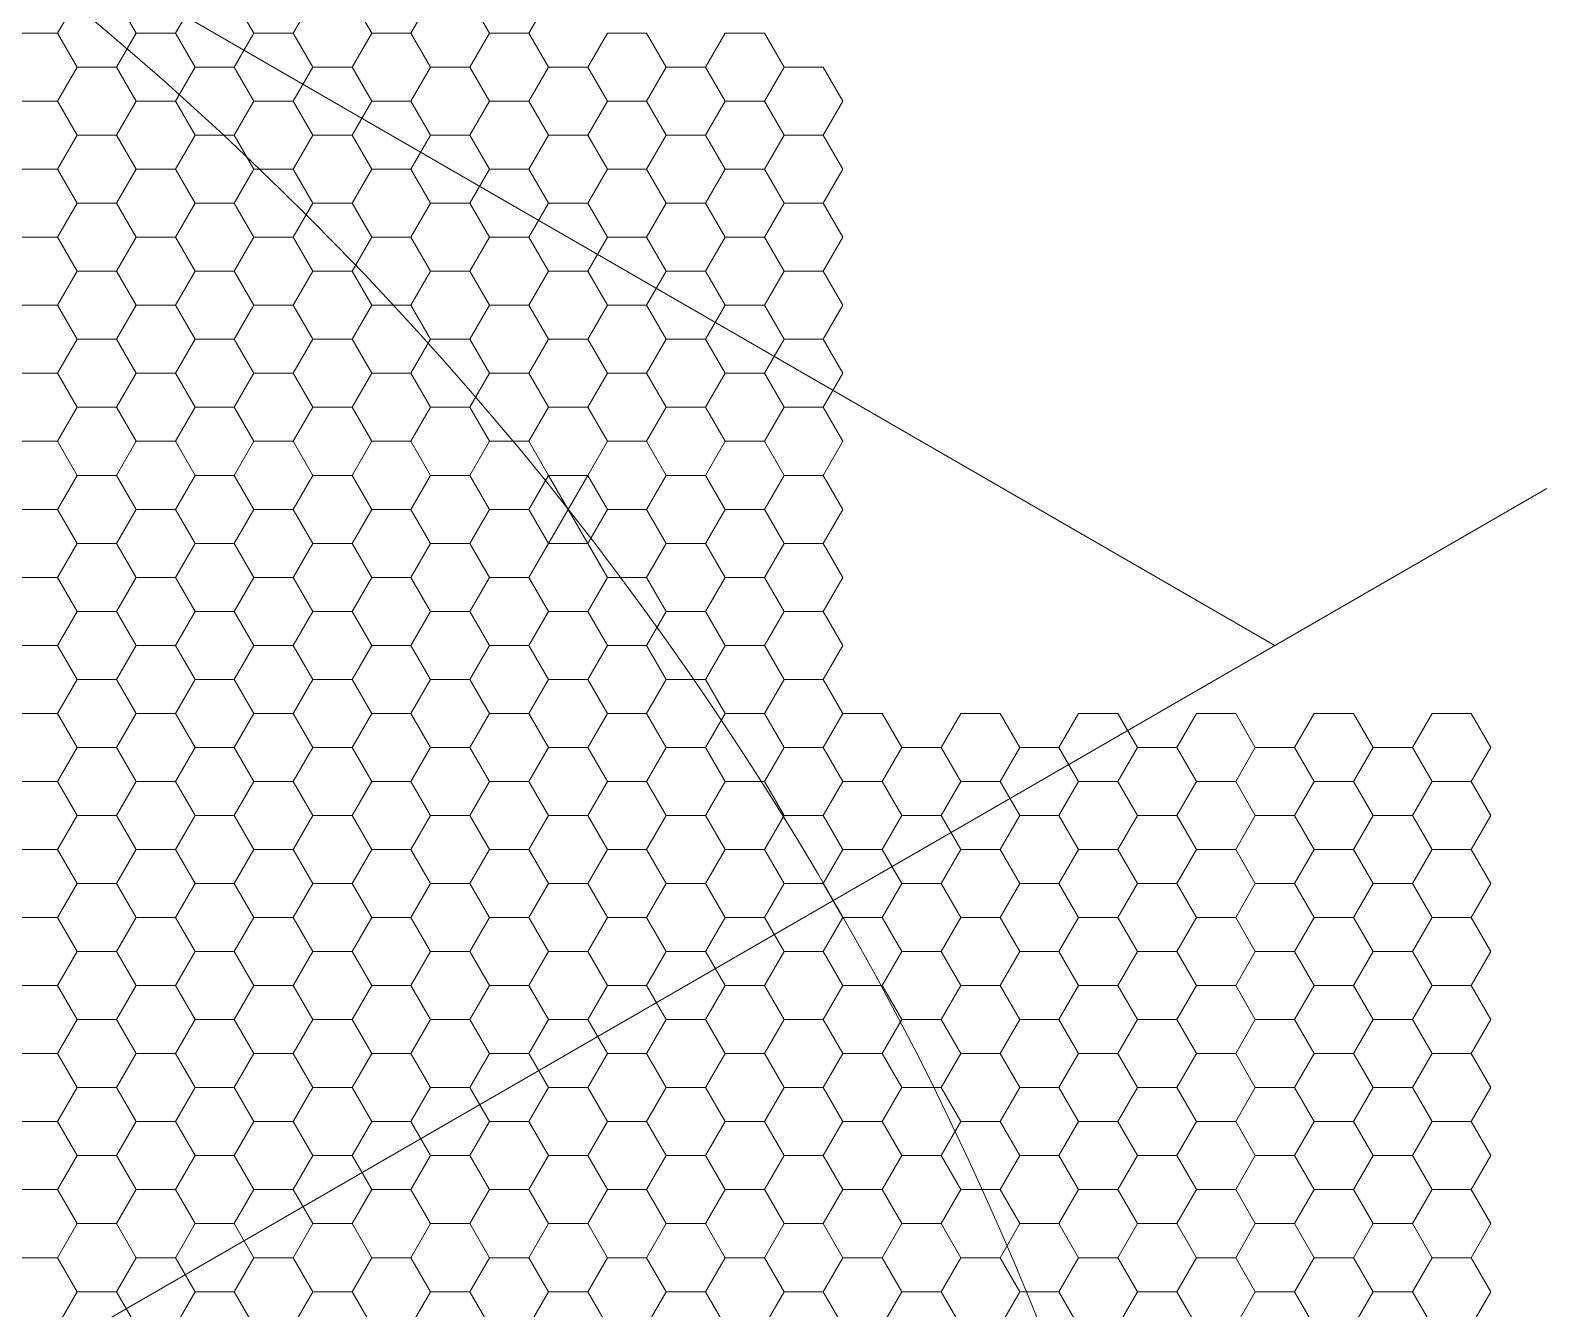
# Model space of a CAD drawing. Header units: inches. Extents: x 59 to 241, y -1 to 185.
# Drawn here: x 202.31 to 240.92, y 118.21 to 150.76 of the extents above; entities that cross this region are included whole.
import ezdxf

# ---------------------------------------------------------------- set-up
doc = ezdxf.new("R2010")
doc.units = ezdxf.units.IN
doc.header["$MEASUREMENT"] = 0
doc.layers.get('0').update_dxf_attribs({"lineweight": 0})

msp = doc.modelspace()

# ---------------------------------------------------------------- linework, layer by layer
at = {"color": 7, "linetype": 'Continuous', "lineweight": 0}
for p, q in [((234, 135.1), (150, 183.597)), ((215.5, 137.698), (216.5, 139.43)), ((215.5, 139.43), (216.5, 137.698)), ((150, 86.602), (240.92, 139.095))]:
    msp.add_line(p, q, dxfattribs=at)
at = {"color": 251, "linetype": 'Continuous', "lineweight": 0, "flags": 128}
for points in [[(203, 152.42), (202, 152.42), (201.5, 151.554), (202, 150.688), (203, 150.688), (203.5, 151.554)], [(206, 152.42), (205, 152.42), (204.5, 151.554), (205, 150.688), (206, 150.688), (206.5, 151.554)], [(209, 152.42), (208, 152.42), (207.5, 151.554), (208, 150.688), (209, 150.688), (209.5, 151.554)], [(212, 152.42), (211, 152.42), (210.5, 151.554), (211, 150.688), (212, 150.688), (212.5, 151.554)], [(215, 152.42), (214, 152.42), (213.5, 151.554), (214, 150.688), (215, 150.688), (215.5, 151.554)], [(204.5, 151.554), (203.5, 151.554), (203, 150.688), (203.5, 149.822), (204.5, 149.822), (205, 150.688)], [(207.5, 151.554), (206.5, 151.554), (206, 150.688), (206.5, 149.822), (207.5, 149.822), (208, 150.688)], [(210.5, 151.554), (209.5, 151.554), (209, 150.688), (209.5, 149.822), (210.5, 149.822), (211, 150.688)], [(213.5, 151.554), (212.5, 151.554), (212, 150.688), (212.5, 149.822), (213.5, 149.822), (214, 150.688)], [(203, 150.688), (202, 150.688), (201.5, 149.822), (202, 148.956), (203, 148.956), (203.5, 149.822)], [(206, 150.688), (205, 150.688), (204.5, 149.822), (205, 148.956), (206, 148.956), (206.5, 149.822)], [(209, 150.688), (208, 150.688), (207.5, 149.822), (208, 148.956), (209, 148.956), (209.5, 149.822)], [(212, 150.688), (211, 150.688), (210.5, 149.822), (211, 148.956), (212, 148.956), (212.5, 149.822)], [(215, 150.688), (214, 150.688), (213.5, 149.822), (214, 148.956), (215, 148.956), (215.5, 149.822)], [(218, 150.688), (217, 150.688), (216.5, 149.822), (217, 148.956), (218, 148.956), (218.5, 149.822)], [(221, 150.688), (220, 150.688), (219.5, 149.822), (220, 148.956), (221, 148.956), (221.5, 149.822)], [(204.5, 149.822), (203.5, 149.822), (203, 148.956), (203.5, 148.09), (204.5, 148.09), (205, 148.956)], [(207.5, 149.822), (206.5, 149.822), (206, 148.956), (206.5, 148.09), (207.5, 148.09), (208, 148.956)], [(210.5, 149.822), (209.5, 149.822), (209, 148.956), (209.5, 148.09), (210.5, 148.09), (211, 148.956)], [(213.5, 149.822), (212.5, 149.822), (212, 148.956), (212.5, 148.09), (213.5, 148.09), (214, 148.956)], [(216.5, 149.822), (215.5, 149.822), (215, 148.956), (215.5, 148.09), (216.5, 148.09), (217, 148.956)], [(219.5, 149.822), (218.5, 149.822), (218, 148.956), (218.5, 148.09), (219.5, 148.09), (220, 148.956)], [(222.5, 149.822), (221.5, 149.822), (221, 148.956), (221.5, 148.09), (222.5, 148.09), (223, 148.956)], [(203, 148.956), (202, 148.956), (201.5, 148.09), (202, 147.224), (203, 147.224), (203.5, 148.09)], [(206, 148.956), (205, 148.956), (204.5, 148.09), (205, 147.224), (206, 147.224), (206.5, 148.09)], [(209, 148.956), (208, 148.956), (207.5, 148.09), (208, 147.224), (209, 147.224), (209.5, 148.09)], [(212, 148.956), (211, 148.956), (210.5, 148.09), (211, 147.224), (212, 147.224), (212.5, 148.09)], [(215, 148.956), (214, 148.956), (213.5, 148.09), (214, 147.224), (215, 147.224), (215.5, 148.09)], [(218, 148.956), (217, 148.956), (216.5, 148.09), (217, 147.224), (218, 147.224), (218.5, 148.09)], [(221, 148.956), (220, 148.956), (219.5, 148.09), (220, 147.224), (221, 147.224), (221.5, 148.09)], [(204.5, 148.09), (203.5, 148.09), (203, 147.224), (203.5, 146.358), (204.5, 146.358), (205, 147.224)], [(207.5, 148.09), (206.5, 148.09), (206, 147.224), (206.5, 146.358), (207.5, 146.358), (208, 147.224)], [(210.5, 148.09), (209.5, 148.09), (209, 147.224), (209.5, 146.358), (210.5, 146.358), (211, 147.224)], [(213.5, 148.09), (212.5, 148.09), (212, 147.224), (212.5, 146.358), (213.5, 146.358), (214, 147.224)], [(216.5, 148.09), (215.5, 148.09), (215, 147.224), (215.5, 146.358), (216.5, 146.358), (217, 147.224)], [(219.5, 148.09), (218.5, 148.09), (218, 147.224), (218.5, 146.358), (219.5, 146.358), (220, 147.224)], [(222.5, 148.09), (221.5, 148.09), (221, 147.224), (221.5, 146.358), (222.5, 146.358), (223, 147.224)], [(203, 147.224), (202, 147.224), (201.5, 146.358), (202, 145.492), (203, 145.492), (203.5, 146.358)], [(206, 147.224), (205, 147.224), (204.5, 146.358), (205, 145.492), (206, 145.492), (206.5, 146.358)], [(209, 147.224), (208, 147.224), (207.5, 146.358), (208, 145.492), (209, 145.492), (209.5, 146.358)], [(212, 147.224), (211, 147.224), (210.5, 146.358), (211, 145.492), (212, 145.492), (212.5, 146.358)], [(215, 147.224), (214, 147.224), (213.5, 146.358), (214, 145.492), (215, 145.492), (215.5, 146.358)], [(218, 147.224), (217, 147.224), (216.5, 146.358), (217, 145.492), (218, 145.492), (218.5, 146.358)], [(221, 147.224), (220, 147.224), (219.5, 146.358), (220, 145.492), (221, 145.492), (221.5, 146.358)], [(204.5, 146.358), (203.5, 146.358), (203, 145.492), (203.5, 144.626), (204.5, 144.626), (205, 145.492)], [(207.5, 146.358), (206.5, 146.358), (206, 145.492), (206.5, 144.626), (207.5, 144.626), (208, 145.492)], [(210.5, 146.358), (209.5, 146.358), (209, 145.492), (209.5, 144.626), (210.5, 144.626), (211, 145.492)], [(213.5, 146.358), (212.5, 146.358), (212, 145.492), (212.5, 144.626), (213.5, 144.626), (214, 145.492)], [(216.5, 146.358), (215.5, 146.358), (215, 145.492), (215.5, 144.626), (216.5, 144.626), (217, 145.492)], [(219.5, 146.358), (218.5, 146.358), (218, 145.492), (218.5, 144.626), (219.5, 144.626), (220, 145.492)], [(222.5, 146.358), (221.5, 146.358), (221, 145.492), (221.5, 144.626), (222.5, 144.626), (223, 145.492)], [(203, 145.492), (202, 145.492), (201.5, 144.626), (202, 143.76), (203, 143.76), (203.5, 144.626)], [(206, 145.492), (205, 145.492), (204.5, 144.626), (205, 143.76), (206, 143.76), (206.5, 144.626)], [(209, 145.492), (208, 145.492), (207.5, 144.626), (208, 143.76), (209, 143.76), (209.5, 144.626)], [(212, 145.492), (211, 145.492), (210.5, 144.626), (211, 143.76), (212, 143.76), (212.5, 144.626)], [(215, 145.492), (214, 145.492), (213.5, 144.626), (214, 143.76), (215, 143.76), (215.5, 144.626)], [(218, 145.492), (217, 145.492), (216.5, 144.626), (217, 143.76), (218, 143.76), (218.5, 144.626)], [(221, 145.492), (220, 145.492), (219.5, 144.626), (220, 143.76), (221, 143.76), (221.5, 144.626)], [(204.5, 144.626), (203.5, 144.626), (203, 143.76), (203.5, 142.894), (204.5, 142.894), (205, 143.76)], [(207.5, 144.626), (206.5, 144.626), (206, 143.76), (206.5, 142.894), (207.5, 142.894), (208, 143.76)], [(210.5, 144.626), (209.5, 144.626), (209, 143.76), (209.5, 142.894), (210.5, 142.894), (211, 143.76)], [(213.5, 144.626), (212.5, 144.626), (212, 143.76), (212.5, 142.894), (213.5, 142.894), (214, 143.76)], [(216.5, 144.626), (215.5, 144.626), (215, 143.76), (215.5, 142.894), (216.5, 142.894), (217, 143.76)], [(219.5, 144.626), (218.5, 144.626), (218, 143.76), (218.5, 142.894), (219.5, 142.894), (220, 143.76)], [(222.5, 144.626), (221.5, 144.626), (221, 143.76), (221.5, 142.894), (222.5, 142.894), (223, 143.76)], [(203, 143.76), (202, 143.76), (201.5, 142.894), (202, 142.028), (203, 142.028), (203.5, 142.894)], [(206, 143.76), (205, 143.76), (204.5, 142.894), (205, 142.028), (206, 142.028), (206.5, 142.894)], [(209, 143.76), (208, 143.76), (207.5, 142.894), (208, 142.028), (209, 142.028), (209.5, 142.894)], [(212, 143.76), (211, 143.76), (210.5, 142.894), (211, 142.028), (212, 142.028), (212.5, 142.894)], [(215, 143.76), (214, 143.76), (213.5, 142.894), (214, 142.028), (215, 142.028), (215.5, 142.894)], [(218, 143.76), (217, 143.76), (216.5, 142.894), (217, 142.028), (218, 142.028), (218.5, 142.894)], [(221, 143.76), (220, 143.76), (219.5, 142.894), (220, 142.028), (221, 142.028), (221.5, 142.894)], [(204.5, 142.894), (203.5, 142.894), (203, 142.028), (203.5, 141.162), (204.5, 141.162), (205, 142.028)], [(207.5, 142.894), (206.5, 142.894), (206, 142.028), (206.5, 141.162), (207.5, 141.162), (208, 142.028)], [(210.5, 142.894), (209.5, 142.894), (209, 142.028), (209.5, 141.162), (210.5, 141.162), (211, 142.028)], [(213.5, 142.894), (212.5, 142.894), (212, 142.028), (212.5, 141.162), (213.5, 141.162), (214, 142.028)], [(216.5, 142.894), (215.5, 142.894), (215, 142.028), (215.5, 141.162), (216.5, 141.162), (217, 142.028)], [(219.5, 142.894), (218.5, 142.894), (218, 142.028), (218.5, 141.162), (219.5, 141.162), (220, 142.028)], [(222.5, 142.894), (221.5, 142.894), (221, 142.028), (221.5, 141.162), (222.5, 141.162), (223, 142.028)], [(203, 142.028), (202, 142.028), (201.5, 141.162), (202, 140.296), (203, 140.296), (203.5, 141.162)], [(206, 142.028), (205, 142.028), (204.5, 141.162), (205, 140.296), (206, 140.296), (206.5, 141.162)], [(209, 142.028), (208, 142.028), (207.5, 141.162), (208, 140.296), (209, 140.296), (209.5, 141.162)], [(212, 142.028), (211, 142.028), (210.5, 141.162), (211, 140.296), (212, 140.296), (212.5, 141.162)], [(215, 142.028), (214, 142.028), (213.5, 141.162), (214, 140.296), (215, 140.296), (215.5, 141.162)], [(218, 142.028), (217, 142.028), (216.5, 141.162), (217, 140.296), (218, 140.296), (218.5, 141.162)], [(221, 142.028), (220, 142.028), (219.5, 141.162), (220, 140.296), (221, 140.296), (221.5, 141.162)], [(204.5, 141.162), (203.5, 141.162), (203, 140.296), (203.5, 139.43), (204.5, 139.43), (205, 140.296)], [(207.5, 141.162), (206.5, 141.162), (206, 140.296), (206.5, 139.43), (207.5, 139.43), (208, 140.296)], [(210.5, 141.162), (209.5, 141.162), (209, 140.296), (209.5, 139.43), (210.5, 139.43), (211, 140.296)], [(213.5, 141.162), (212.5, 141.162), (212, 140.296), (212.5, 139.43), (213.5, 139.43), (214, 140.296)], [(216.5, 141.162), (215.5, 141.162), (215, 140.296), (215.5, 139.43), (216.5, 139.43), (217, 140.296)], [(219.5, 141.162), (218.5, 141.162), (218, 140.296), (218.5, 139.43), (219.5, 139.43), (220, 140.296)], [(222.5, 141.162), (221.5, 141.162), (221, 140.296), (221.5, 139.43), (222.5, 139.43), (223, 140.296)], [(203, 140.296), (202, 140.296), (201.5, 139.43), (202, 138.564), (203, 138.564), (203.5, 139.43)], [(206, 140.296), (205, 140.296), (204.5, 139.43), (205, 138.564), (206, 138.564), (206.5, 139.43)], [(209, 140.296), (208, 140.296), (207.5, 139.43), (208, 138.564), (209, 138.564), (209.5, 139.43)], [(212, 140.296), (211, 140.296), (210.5, 139.43), (211, 138.564), (212, 138.564), (212.5, 139.43)], [(215, 140.296), (214, 140.296), (213.5, 139.43), (214, 138.564), (215, 138.564), (215.5, 139.43)], [(218, 140.296), (217, 140.296), (216.5, 139.43), (217, 138.564), (218, 138.564), (218.5, 139.43)], [(221, 140.296), (220, 140.296), (219.5, 139.43), (220, 138.564), (221, 138.564), (221.5, 139.43)], [(204.5, 139.43), (203.5, 139.43), (203, 138.564), (203.5, 137.698), (204.5, 137.698), (205, 138.564)], [(207.5, 139.43), (206.5, 139.43), (206, 138.564), (206.5, 137.698), (207.5, 137.698), (208, 138.564)], [(210.5, 139.43), (209.5, 139.43), (209, 138.564), (209.5, 137.698), (210.5, 137.698), (211, 138.564)], [(213.5, 139.43), (212.5, 139.43), (212, 138.564), (212.5, 137.698), (213.5, 137.698), (214, 138.564)], [(216.5, 139.43), (215.5, 139.43), (215, 138.564), (215.5, 137.698), (216.5, 137.698), (217, 138.564)], [(219.5, 139.43), (218.5, 139.43), (218, 138.564), (218.5, 137.698), (219.5, 137.698), (220, 138.564)], [(222.5, 139.43), (221.5, 139.43), (221, 138.564), (221.5, 137.698), (222.5, 137.698), (223, 138.564)], [(203, 138.564), (202, 138.564), (201.5, 137.698), (202, 136.832), (203, 136.832), (203.5, 137.698)], [(206, 138.564), (205, 138.564), (204.5, 137.698), (205, 136.832), (206, 136.832), (206.5, 137.698)], [(209, 138.564), (208, 138.564), (207.5, 137.698), (208, 136.832), (209, 136.832), (209.5, 137.698)], [(212, 138.564), (211, 138.564), (210.5, 137.698), (211, 136.832), (212, 136.832), (212.5, 137.698)], [(215, 138.564), (214, 138.564), (213.5, 137.698), (214, 136.832), (215, 136.832), (215.5, 137.698)], [(218, 138.564), (217, 138.564), (216.5, 137.698), (217, 136.832), (218, 136.832), (218.5, 137.698)], [(221, 138.564), (220, 138.564), (219.5, 137.698), (220, 136.832), (221, 136.832), (221.5, 137.698)], [(204.5, 137.698), (203.5, 137.698), (203, 136.832), (203.5, 135.966), (204.5, 135.966), (205, 136.832)], [(207.5, 137.698), (206.5, 137.698), (206, 136.832), (206.5, 135.966), (207.5, 135.966), (208, 136.832)], [(210.5, 137.698), (209.5, 137.698), (209, 136.832), (209.5, 135.966), (210.5, 135.966), (211, 136.832)], [(213.5, 137.698), (212.5, 137.698), (212, 136.832), (212.5, 135.966), (213.5, 135.966), (214, 136.832)], [(216.5, 137.698), (215.5, 137.698), (215, 136.832), (215.5, 135.966), (216.5, 135.966), (217, 136.832)], [(219.5, 137.698), (218.5, 137.698), (218, 136.832), (218.5, 135.966), (219.5, 135.966), (220, 136.832)], [(222.5, 137.698), (221.5, 137.698), (221, 136.832), (221.5, 135.966), (222.5, 135.966), (223, 136.832)], [(203, 136.832), (202, 136.832), (201.5, 135.966), (202, 135.1), (203, 135.1), (203.5, 135.966)], [(206, 136.832), (205, 136.832), (204.5, 135.966), (205, 135.1), (206, 135.1), (206.5, 135.966)], [(209, 136.832), (208, 136.832), (207.5, 135.966), (208, 135.1), (209, 135.1), (209.5, 135.966)], [(212, 136.832), (211, 136.832), (210.5, 135.966), (211, 135.1), (212, 135.1), (212.5, 135.966)], [(215, 136.832), (214, 136.832), (213.5, 135.966), (214, 135.1), (215, 135.1), (215.5, 135.966)], [(218, 136.832), (217, 136.832), (216.5, 135.966), (217, 135.1), (218, 135.1), (218.5, 135.966)], [(221, 136.832), (220, 136.832), (219.5, 135.966), (220, 135.1), (221, 135.1), (221.5, 135.966)], [(204.5, 135.966), (203.5, 135.966), (203, 135.1), (203.5, 134.234), (204.5, 134.234), (205, 135.1)], [(207.5, 135.966), (206.5, 135.966), (206, 135.1), (206.5, 134.234), (207.5, 134.234), (208, 135.1)], [(210.5, 135.966), (209.5, 135.966), (209, 135.1), (209.5, 134.234), (210.5, 134.234), (211, 135.1)], [(213.5, 135.966), (212.5, 135.966), (212, 135.1), (212.5, 134.234), (213.5, 134.234), (214, 135.1)], [(216.5, 135.966), (215.5, 135.966), (215, 135.1), (215.5, 134.234), (216.5, 134.234), (217, 135.1)], [(219.5, 135.966), (218.5, 135.966), (218, 135.1), (218.5, 134.234), (219.5, 134.234), (220, 135.1)], [(222.5, 135.966), (221.5, 135.966), (221, 135.1), (221.5, 134.234), (222.5, 134.234), (223, 135.1)], [(203, 135.1), (202, 135.1), (201.5, 134.234), (202, 133.368), (203, 133.368), (203.5, 134.234)], [(206, 135.1), (205, 135.1), (204.5, 134.234), (205, 133.368), (206, 133.368), (206.5, 134.234)], [(209, 135.1), (208, 135.1), (207.5, 134.234), (208, 133.368), (209, 133.368), (209.5, 134.234)], [(212, 135.1), (211, 135.1), (210.5, 134.234), (211, 133.368), (212, 133.368), (212.5, 134.234)], [(215, 135.1), (214, 135.1), (213.5, 134.234), (214, 133.368), (215, 133.368), (215.5, 134.234)], [(218, 135.1), (217, 135.1), (216.5, 134.234), (217, 133.368), (218, 133.368), (218.5, 134.234)], [(221, 135.1), (220, 135.1), (219.5, 134.234), (220, 133.368), (221, 133.368), (221.5, 134.234)], [(204.5, 134.234), (203.5, 134.234), (203, 133.368), (203.5, 132.502), (204.5, 132.502), (205, 133.368)], [(207.5, 134.234), (206.5, 134.234), (206, 133.368), (206.5, 132.502), (207.5, 132.502), (208, 133.368)], [(210.5, 134.234), (209.5, 134.234), (209, 133.368), (209.5, 132.502), (210.5, 132.502), (211, 133.368)], [(213.5, 134.234), (212.5, 134.234), (212, 133.368), (212.5, 132.502), (213.5, 132.502), (214, 133.368)], [(216.5, 134.234), (215.5, 134.234), (215, 133.368), (215.5, 132.502), (216.5, 132.502), (217, 133.368)], [(219.5, 134.234), (218.5, 134.234), (218, 133.368), (218.5, 132.502), (219.5, 132.502), (220, 133.368)], [(222.5, 134.234), (221.5, 134.234), (221, 133.368), (221.5, 132.502), (222.5, 132.502), (223, 133.368)], [(203, 133.368), (202, 133.368), (201.5, 132.502), (202, 131.636), (203, 131.636), (203.5, 132.502)], [(206, 133.368), (205, 133.368), (204.5, 132.502), (205, 131.636), (206, 131.636), (206.5, 132.502)], [(209, 133.368), (208, 133.368), (207.5, 132.502), (208, 131.636), (209, 131.636), (209.5, 132.502)], [(212, 133.368), (211, 133.368), (210.5, 132.502), (211, 131.636), (212, 131.636), (212.5, 132.502)], [(215, 133.368), (214, 133.368), (213.5, 132.502), (214, 131.636), (215, 131.636), (215.5, 132.502)], [(218, 133.368), (217, 133.368), (216.5, 132.502), (217, 131.636), (218, 131.636), (218.5, 132.502)], [(221, 133.368), (220, 133.368), (219.5, 132.502), (220, 131.636), (221, 131.636), (221.5, 132.502)], [(224, 133.368), (223, 133.368), (222.5, 132.502), (223, 131.636), (224, 131.636), (224.5, 132.502)], [(227, 133.368), (226, 133.368), (225.5, 132.502), (226, 131.636), (227, 131.636), (227.5, 132.502)], [(230, 133.368), (229, 133.368), (228.5, 132.502), (229, 131.636), (230, 131.636), (230.5, 132.502)], [(233, 133.368), (232, 133.368), (231.5, 132.502), (232, 131.636), (233, 131.636), (233.5, 132.502)], [(236, 133.368), (235, 133.368), (234.5, 132.502), (235, 131.636), (236, 131.636), (236.5, 132.502)], [(239, 133.368), (238, 133.368), (237.5, 132.502), (238, 131.636), (239, 131.636), (239.5, 132.502)], [(204.5, 132.502), (203.5, 132.502), (203, 131.636), (203.5, 130.77), (204.5, 130.77), (205, 131.636)], [(207.5, 132.502), (206.5, 132.502), (206, 131.636), (206.5, 130.77), (207.5, 130.77), (208, 131.636)], [(210.5, 132.502), (209.5, 132.502), (209, 131.636), (209.5, 130.77), (210.5, 130.77), (211, 131.636)], [(213.5, 132.502), (212.5, 132.502), (212, 131.636), (212.5, 130.77), (213.5, 130.77), (214, 131.636)], [(216.5, 132.502), (215.5, 132.502), (215, 131.636), (215.5, 130.77), (216.5, 130.77), (217, 131.636)], [(219.5, 132.502), (218.5, 132.502), (218, 131.636), (218.5, 130.77), (219.5, 130.77), (220, 131.636)], [(222.5, 132.502), (221.5, 132.502), (221, 131.636), (221.5, 130.77), (222.5, 130.77), (223, 131.636)], [(225.5, 132.502), (224.5, 132.502), (224, 131.636), (224.5, 130.77), (225.5, 130.77), (226, 131.636)], [(228.5, 132.502), (227.5, 132.502), (227, 131.636), (227.5, 130.77), (228.5, 130.77), (229, 131.636)], [(231.5, 132.502), (230.5, 132.502), (230, 131.636), (230.5, 130.77), (231.5, 130.77), (232, 131.636)], [(234.5, 132.502), (233.5, 132.502), (233, 131.636), (233.5, 130.77), (234.5, 130.77), (235, 131.636)], [(237.5, 132.502), (236.5, 132.502), (236, 131.636), (236.5, 130.77), (237.5, 130.77), (238, 131.636)], [(203, 131.636), (202, 131.636), (201.5, 130.77), (202, 129.904), (203, 129.904), (203.5, 130.77)], [(206, 131.636), (205, 131.636), (204.5, 130.77), (205, 129.904), (206, 129.904), (206.5, 130.77)], [(209, 131.636), (208, 131.636), (207.5, 130.77), (208, 129.904), (209, 129.904), (209.5, 130.77)], [(212, 131.636), (211, 131.636), (210.5, 130.77), (211, 129.904), (212, 129.904), (212.5, 130.77)], [(215, 131.636), (214, 131.636), (213.5, 130.77), (214, 129.904), (215, 129.904), (215.5, 130.77)], [(218, 131.636), (217, 131.636), (216.5, 130.77), (217, 129.904), (218, 129.904), (218.5, 130.77)], [(221, 131.636), (220, 131.636), (219.5, 130.77), (220, 129.904), (221, 129.904), (221.5, 130.77)], [(224, 131.636), (223, 131.636), (222.5, 130.77), (223, 129.904), (224, 129.904), (224.5, 130.77)], [(227, 131.636), (226, 131.636), (225.5, 130.77), (226, 129.904), (227, 129.904), (227.5, 130.77)], [(230, 131.636), (229, 131.636), (228.5, 130.77), (229, 129.904), (230, 129.904), (230.5, 130.77)], [(233, 131.636), (232, 131.636), (231.5, 130.77), (232, 129.904), (233, 129.904), (233.5, 130.77)], [(236, 131.636), (235, 131.636), (234.5, 130.77), (235, 129.904), (236, 129.904), (236.5, 130.77)], [(239, 131.636), (238, 131.636), (237.5, 130.77), (238, 129.904), (239, 129.904), (239.5, 130.77)], [(204.5, 130.77), (203.5, 130.77), (203, 129.904), (203.5, 129.038), (204.5, 129.038), (205, 129.904)], [(207.5, 130.77), (206.5, 130.77), (206, 129.904), (206.5, 129.038), (207.5, 129.038), (208, 129.904)], [(210.5, 130.77), (209.5, 130.77), (209, 129.904), (209.5, 129.038), (210.5, 129.038), (211, 129.904)], [(213.5, 130.77), (212.5, 130.77), (212, 129.904), (212.5, 129.038), (213.5, 129.038), (214, 129.904)], [(216.5, 130.77), (215.5, 130.77), (215, 129.904), (215.5, 129.038), (216.5, 129.038), (217, 129.904)], [(219.5, 130.77), (218.5, 130.77), (218, 129.904), (218.5, 129.038), (219.5, 129.038), (220, 129.904)], [(222.5, 130.77), (221.5, 130.77), (221, 129.904), (221.5, 129.038), (222.5, 129.038), (223, 129.904)], [(225.5, 130.77), (224.5, 130.77), (224, 129.904), (224.5, 129.038), (225.5, 129.038), (226, 129.904)], [(228.5, 130.77), (227.5, 130.77), (227, 129.904), (227.5, 129.038), (228.5, 129.038), (229, 129.904)], [(231.5, 130.77), (230.5, 130.77), (230, 129.904), (230.5, 129.038), (231.5, 129.038), (232, 129.904)], [(234.5, 130.77), (233.5, 130.77), (233, 129.904), (233.5, 129.038), (234.5, 129.038), (235, 129.904)], [(237.5, 130.77), (236.5, 130.77), (236, 129.904), (236.5, 129.038), (237.5, 129.038), (238, 129.904)], [(203, 129.904), (202, 129.904), (201.5, 129.038), (202, 128.172), (203, 128.172), (203.5, 129.038)], [(206, 129.904), (205, 129.904), (204.5, 129.038), (205, 128.172), (206, 128.172), (206.5, 129.038)], [(209, 129.904), (208, 129.904), (207.5, 129.038), (208, 128.172), (209, 128.172), (209.5, 129.038)], [(212, 129.904), (211, 129.904), (210.5, 129.038), (211, 128.172), (212, 128.172), (212.5, 129.038)], [(215, 129.904), (214, 129.904), (213.5, 129.038), (214, 128.172), (215, 128.172), (215.5, 129.038)], [(218, 129.904), (217, 129.904), (216.5, 129.038), (217, 128.172), (218, 128.172), (218.5, 129.038)], [(221, 129.904), (220, 129.904), (219.5, 129.038), (220, 128.172), (221, 128.172), (221.5, 129.038)], [(224, 129.904), (223, 129.904), (222.5, 129.038), (223, 128.172), (224, 128.172), (224.5, 129.038)], [(227, 129.904), (226, 129.904), (225.5, 129.038), (226, 128.172), (227, 128.172), (227.5, 129.038)], [(230, 129.904), (229, 129.904), (228.5, 129.038), (229, 128.172), (230, 128.172), (230.5, 129.038)], [(233, 129.904), (232, 129.904), (231.5, 129.038), (232, 128.172), (233, 128.172), (233.5, 129.038)], [(236, 129.904), (235, 129.904), (234.5, 129.038), (235, 128.172), (236, 128.172), (236.5, 129.038)], [(239, 129.904), (238, 129.904), (237.5, 129.038), (238, 128.172), (239, 128.172), (239.5, 129.038)], [(204.5, 129.038), (203.5, 129.038), (203, 128.172), (203.5, 127.306), (204.5, 127.306), (205, 128.172)], [(207.5, 129.038), (206.5, 129.038), (206, 128.172), (206.5, 127.306), (207.5, 127.306), (208, 128.172)], [(210.5, 129.038), (209.5, 129.038), (209, 128.172), (209.5, 127.306), (210.5, 127.306), (211, 128.172)], [(213.5, 129.038), (212.5, 129.038), (212, 128.172), (212.5, 127.306), (213.5, 127.306), (214, 128.172)], [(216.5, 129.038), (215.5, 129.038), (215, 128.172), (215.5, 127.306), (216.5, 127.306), (217, 128.172)], [(219.5, 129.038), (218.5, 129.038), (218, 128.172), (218.5, 127.306), (219.5, 127.306), (220, 128.172)], [(222.5, 129.038), (221.5, 129.038), (221, 128.172), (221.5, 127.306), (222.5, 127.306), (223, 128.172)], [(225.5, 129.038), (224.5, 129.038), (224, 128.172), (224.5, 127.306), (225.5, 127.306), (226, 128.172)], [(228.5, 129.038), (227.5, 129.038), (227, 128.172), (227.5, 127.306), (228.5, 127.306), (229, 128.172)], [(231.5, 129.038), (230.5, 129.038), (230, 128.172), (230.5, 127.306), (231.5, 127.306), (232, 128.172)], [(234.5, 129.038), (233.5, 129.038), (233, 128.172), (233.5, 127.306), (234.5, 127.306), (235, 128.172)], [(237.5, 129.038), (236.5, 129.038), (236, 128.172), (236.5, 127.306), (237.5, 127.306), (238, 128.172)], [(203, 128.172), (202, 128.172), (201.5, 127.306), (202, 126.44), (203, 126.44), (203.5, 127.306)], [(206, 128.172), (205, 128.172), (204.5, 127.306), (205, 126.44), (206, 126.44), (206.5, 127.306)], [(209, 128.172), (208, 128.172), (207.5, 127.306), (208, 126.44), (209, 126.44), (209.5, 127.306)], [(212, 128.172), (211, 128.172), (210.5, 127.306), (211, 126.44), (212, 126.44), (212.5, 127.306)], [(215, 128.172), (214, 128.172), (213.5, 127.306), (214, 126.44), (215, 126.44), (215.5, 127.306)], [(218, 128.172), (217, 128.172), (216.5, 127.306), (217, 126.44), (218, 126.44), (218.5, 127.306)], [(221, 128.172), (220, 128.172), (219.5, 127.306), (220, 126.44), (221, 126.44), (221.5, 127.306)], [(224, 128.172), (223, 128.172), (222.5, 127.306), (223, 126.44), (224, 126.44), (224.5, 127.306)], [(227, 128.172), (226, 128.172), (225.5, 127.306), (226, 126.44), (227, 126.44), (227.5, 127.306)], [(230, 128.172), (229, 128.172), (228.5, 127.306), (229, 126.44), (230, 126.44), (230.5, 127.306)], [(233, 128.172), (232, 128.172), (231.5, 127.306), (232, 126.44), (233, 126.44), (233.5, 127.306)], [(236, 128.172), (235, 128.172), (234.5, 127.306), (235, 126.44), (236, 126.44), (236.5, 127.306)], [(239, 128.172), (238, 128.172), (237.5, 127.306), (238, 126.44), (239, 126.44), (239.5, 127.306)], [(204.5, 127.306), (203.5, 127.306), (203, 126.44), (203.5, 125.574), (204.5, 125.574), (205, 126.44)], [(207.5, 127.306), (206.5, 127.306), (206, 126.44), (206.5, 125.574), (207.5, 125.574), (208, 126.44)], [(210.5, 127.306), (209.5, 127.306), (209, 126.44), (209.5, 125.574), (210.5, 125.574), (211, 126.44)], [(213.5, 127.306), (212.5, 127.306), (212, 126.44), (212.5, 125.574), (213.5, 125.574), (214, 126.44)], [(216.5, 127.306), (215.5, 127.306), (215, 126.44), (215.5, 125.574), (216.5, 125.574), (217, 126.44)], [(219.5, 127.306), (218.5, 127.306), (218, 126.44), (218.5, 125.574), (219.5, 125.574), (220, 126.44)], [(222.5, 127.306), (221.5, 127.306), (221, 126.44), (221.5, 125.574), (222.5, 125.574), (223, 126.44)], [(225.5, 127.306), (224.5, 127.306), (224, 126.44), (224.5, 125.574), (225.5, 125.574), (226, 126.44)], [(228.5, 127.306), (227.5, 127.306), (227, 126.44), (227.5, 125.574), (228.5, 125.574), (229, 126.44)], [(231.5, 127.306), (230.5, 127.306), (230, 126.44), (230.5, 125.574), (231.5, 125.574), (232, 126.44)], [(234.5, 127.306), (233.5, 127.306), (233, 126.44), (233.5, 125.574), (234.5, 125.574), (235, 126.44)], [(237.5, 127.306), (236.5, 127.306), (236, 126.44), (236.5, 125.574), (237.5, 125.574), (238, 126.44)], [(203, 126.44), (202, 126.44), (201.5, 125.574), (202, 124.708), (203, 124.708), (203.5, 125.574)], [(206, 126.44), (205, 126.44), (204.5, 125.574), (205, 124.708), (206, 124.708), (206.5, 125.574)], [(209, 126.44), (208, 126.44), (207.5, 125.574), (208, 124.708), (209, 124.708), (209.5, 125.574)], [(212, 126.44), (211, 126.44), (210.5, 125.574), (211, 124.708), (212, 124.708), (212.5, 125.574)], [(215, 126.44), (214, 126.44), (213.5, 125.574), (214, 124.708), (215, 124.708), (215.5, 125.574)], [(218, 126.44), (217, 126.44), (216.5, 125.574), (217, 124.708), (218, 124.708), (218.5, 125.574)], [(221, 126.44), (220, 126.44), (219.5, 125.574), (220, 124.708), (221, 124.708), (221.5, 125.574)], [(224, 126.44), (223, 126.44), (222.5, 125.574), (223, 124.708), (224, 124.708), (224.5, 125.574)], [(227, 126.44), (226, 126.44), (225.5, 125.574), (226, 124.708), (227, 124.708), (227.5, 125.574)], [(230, 126.44), (229, 126.44), (228.5, 125.574), (229, 124.708), (230, 124.708), (230.5, 125.574)], [(233, 126.44), (232, 126.44), (231.5, 125.574), (232, 124.708), (233, 124.708), (233.5, 125.574)], [(236, 126.44), (235, 126.44), (234.5, 125.574), (235, 124.708), (236, 124.708), (236.5, 125.574)], [(239, 126.44), (238, 126.44), (237.5, 125.574), (238, 124.708), (239, 124.708), (239.5, 125.574)], [(204.5, 125.574), (203.5, 125.574), (203, 124.708), (203.5, 123.842), (204.5, 123.842), (205, 124.708)], [(207.5, 125.574), (206.5, 125.574), (206, 124.708), (206.5, 123.842), (207.5, 123.842), (208, 124.708)], [(210.5, 125.574), (209.5, 125.574), (209, 124.708), (209.5, 123.842), (210.5, 123.842), (211, 124.708)], [(213.5, 125.574), (212.5, 125.574), (212, 124.708), (212.5, 123.842), (213.5, 123.842), (214, 124.708)], [(216.5, 125.574), (215.5, 125.574), (215, 124.708), (215.5, 123.842), (216.5, 123.842), (217, 124.708)], [(219.5, 125.574), (218.5, 125.574), (218, 124.708), (218.5, 123.842), (219.5, 123.842), (220, 124.708)], [(222.5, 125.574), (221.5, 125.574), (221, 124.708), (221.5, 123.842), (222.5, 123.842), (223, 124.708)], [(225.5, 125.574), (224.5, 125.574), (224, 124.708), (224.5, 123.842), (225.5, 123.842), (226, 124.708)], [(228.5, 125.574), (227.5, 125.574), (227, 124.708), (227.5, 123.842), (228.5, 123.842), (229, 124.708)], [(231.5, 125.574), (230.5, 125.574), (230, 124.708), (230.5, 123.842), (231.5, 123.842), (232, 124.708)], [(234.5, 125.574), (233.5, 125.574), (233, 124.708), (233.5, 123.842), (234.5, 123.842), (235, 124.708)], [(237.5, 125.574), (236.5, 125.574), (236, 124.708), (236.5, 123.842), (237.5, 123.842), (238, 124.708)], [(203, 124.708), (202, 124.708), (201.5, 123.842), (202, 122.976), (203, 122.976), (203.5, 123.842)], [(206, 124.708), (205, 124.708), (204.5, 123.842), (205, 122.976), (206, 122.976), (206.5, 123.842)], [(209, 124.708), (208, 124.708), (207.5, 123.842), (208, 122.976), (209, 122.976), (209.5, 123.842)], [(212, 124.708), (211, 124.708), (210.5, 123.842), (211, 122.976), (212, 122.976), (212.5, 123.842)], [(215, 124.708), (214, 124.708), (213.5, 123.842), (214, 122.976), (215, 122.976), (215.5, 123.842)], [(218, 124.708), (217, 124.708), (216.5, 123.842), (217, 122.976), (218, 122.976), (218.5, 123.842)], [(221, 124.708), (220, 124.708), (219.5, 123.842), (220, 122.976), (221, 122.976), (221.5, 123.842)], [(224, 124.708), (223, 124.708), (222.5, 123.842), (223, 122.976), (224, 122.976), (224.5, 123.842)], [(227, 124.708), (226, 124.708), (225.5, 123.842), (226, 122.976), (227, 122.976), (227.5, 123.842)], [(230, 124.708), (229, 124.708), (228.5, 123.842), (229, 122.976), (230, 122.976), (230.5, 123.842)], [(233, 124.708), (232, 124.708), (231.5, 123.842), (232, 122.976), (233, 122.976), (233.5, 123.842)], [(236, 124.708), (235, 124.708), (234.5, 123.842), (235, 122.976), (236, 122.976), (236.5, 123.842)], [(239, 124.708), (238, 124.708), (237.5, 123.842), (238, 122.976), (239, 122.976), (239.5, 123.842)], [(204.5, 123.842), (203.5, 123.842), (203, 122.976), (203.5, 122.11), (204.5, 122.11), (205, 122.976)], [(207.5, 123.842), (206.5, 123.842), (206, 122.976), (206.5, 122.11), (207.5, 122.11), (208, 122.976)], [(210.5, 123.842), (209.5, 123.842), (209, 122.976), (209.5, 122.11), (210.5, 122.11), (211, 122.976)], [(213.5, 123.842), (212.5, 123.842), (212, 122.976), (212.5, 122.11), (213.5, 122.11), (214, 122.976)], [(216.5, 123.842), (215.5, 123.842), (215, 122.976), (215.5, 122.11), (216.5, 122.11), (217, 122.976)], [(219.5, 123.842), (218.5, 123.842), (218, 122.976), (218.5, 122.11), (219.5, 122.11), (220, 122.976)], [(222.5, 123.842), (221.5, 123.842), (221, 122.976), (221.5, 122.11), (222.5, 122.11), (223, 122.976)], [(225.5, 123.842), (224.5, 123.842), (224, 122.976), (224.5, 122.11), (225.5, 122.11), (226, 122.976)], [(228.5, 123.842), (227.5, 123.842), (227, 122.976), (227.5, 122.11), (228.5, 122.11), (229, 122.976)], [(231.5, 123.842), (230.5, 123.842), (230, 122.976), (230.5, 122.11), (231.5, 122.11), (232, 122.976)], [(234.5, 123.842), (233.5, 123.842), (233, 122.976), (233.5, 122.11), (234.5, 122.11), (235, 122.976)], [(237.5, 123.842), (236.5, 123.842), (236, 122.976), (236.5, 122.11), (237.5, 122.11), (238, 122.976)], [(203, 122.976), (202, 122.976), (201.5, 122.11), (202, 121.243), (203, 121.243), (203.5, 122.11)], [(206, 122.976), (205, 122.976), (204.5, 122.11), (205, 121.243), (206, 121.243), (206.5, 122.11)], [(209, 122.976), (208, 122.976), (207.5, 122.11), (208, 121.243), (209, 121.243), (209.5, 122.11)], [(212, 122.976), (211, 122.976), (210.5, 122.11), (211, 121.243), (212, 121.243), (212.5, 122.11)], [(215, 122.976), (214, 122.976), (213.5, 122.11), (214, 121.243), (215, 121.243), (215.5, 122.11)], [(218, 122.976), (217, 122.976), (216.5, 122.11), (217, 121.243), (218, 121.243), (218.5, 122.11)], [(221, 122.976), (220, 122.976), (219.5, 122.11), (220, 121.243), (221, 121.243), (221.5, 122.11)], [(224, 122.976), (223, 122.976), (222.5, 122.11), (223, 121.243), (224, 121.243), (224.5, 122.11)], [(227, 122.976), (226, 122.976), (225.5, 122.11), (226, 121.243), (227, 121.243), (227.5, 122.11)], [(230, 122.976), (229, 122.976), (228.5, 122.11), (229, 121.243), (230, 121.243), (230.5, 122.11)], [(233, 122.976), (232, 122.976), (231.5, 122.11), (232, 121.243), (233, 121.243), (233.5, 122.11)], [(236, 122.976), (235, 122.976), (234.5, 122.11), (235, 121.243), (236, 121.243), (236.5, 122.11)], [(239, 122.976), (238, 122.976), (237.5, 122.11), (238, 121.243), (239, 121.243), (239.5, 122.11)], [(204.5, 122.11), (203.5, 122.11), (203, 121.243), (203.5, 120.377), (204.5, 120.377), (205, 121.243)], [(207.5, 122.11), (206.5, 122.11), (206, 121.243), (206.5, 120.377), (207.5, 120.377), (208, 121.243)], [(210.5, 122.11), (209.5, 122.11), (209, 121.243), (209.5, 120.377), (210.5, 120.377), (211, 121.243)], [(213.5, 122.11), (212.5, 122.11), (212, 121.243), (212.5, 120.377), (213.5, 120.377), (214, 121.243)], [(216.5, 122.11), (215.5, 122.11), (215, 121.243), (215.5, 120.377), (216.5, 120.377), (217, 121.243)], [(219.5, 122.11), (218.5, 122.11), (218, 121.243), (218.5, 120.377), (219.5, 120.377), (220, 121.243)], [(222.5, 122.11), (221.5, 122.11), (221, 121.243), (221.5, 120.377), (222.5, 120.377), (223, 121.243)], [(225.5, 122.11), (224.5, 122.11), (224, 121.243), (224.5, 120.377), (225.5, 120.377), (226, 121.243)], [(228.5, 122.11), (227.5, 122.11), (227, 121.243), (227.5, 120.377), (228.5, 120.377), (229, 121.243)], [(231.5, 122.11), (230.5, 122.11), (230, 121.243), (230.5, 120.377), (231.5, 120.377), (232, 121.243)], [(234.5, 122.11), (233.5, 122.11), (233, 121.243), (233.5, 120.377), (234.5, 120.377), (235, 121.243)], [(237.5, 122.11), (236.5, 122.11), (236, 121.243), (236.5, 120.377), (237.5, 120.377), (238, 121.243)], [(203, 121.243), (202, 121.243), (201.5, 120.377), (202, 119.511), (203, 119.511), (203.5, 120.377)], [(206, 121.243), (205, 121.243), (204.5, 120.377), (205, 119.511), (206, 119.511), (206.5, 120.377)], [(209, 121.243), (208, 121.243), (207.5, 120.377), (208, 119.511), (209, 119.511), (209.5, 120.377)], [(212, 121.243), (211, 121.243), (210.5, 120.377), (211, 119.511), (212, 119.511), (212.5, 120.377)], [(215, 121.243), (214, 121.243), (213.5, 120.377), (214, 119.511), (215, 119.511), (215.5, 120.377)], [(218, 121.243), (217, 121.243), (216.5, 120.377), (217, 119.511), (218, 119.511), (218.5, 120.377)], [(221, 121.243), (220, 121.243), (219.5, 120.377), (220, 119.511), (221, 119.511), (221.5, 120.377)], [(224, 121.243), (223, 121.243), (222.5, 120.377), (223, 119.511), (224, 119.511), (224.5, 120.377)], [(227, 121.243), (226, 121.243), (225.5, 120.377), (226, 119.511), (227, 119.511), (227.5, 120.377)], [(230, 121.243), (229, 121.243), (228.5, 120.377), (229, 119.511), (230, 119.511), (230.5, 120.377)], [(233, 121.243), (232, 121.243), (231.5, 120.377), (232, 119.511), (233, 119.511), (233.5, 120.377)], [(236, 121.243), (235, 121.243), (234.5, 120.377), (235, 119.511), (236, 119.511), (236.5, 120.377)], [(239, 121.243), (238, 121.243), (237.5, 120.377), (238, 119.511), (239, 119.511), (239.5, 120.377)], [(204.5, 120.377), (203.5, 120.377), (203, 119.511), (203.5, 118.645), (204.5, 118.645), (205, 119.511)], [(207.5, 120.377), (206.5, 120.377), (206, 119.511), (206.5, 118.645), (207.5, 118.645), (208, 119.511)], [(210.5, 120.377), (209.5, 120.377), (209, 119.511), (209.5, 118.645), (210.5, 118.645), (211, 119.511)], [(213.5, 120.377), (212.5, 120.377), (212, 119.511), (212.5, 118.645), (213.5, 118.645), (214, 119.511)], [(216.5, 120.377), (215.5, 120.377), (215, 119.511), (215.5, 118.645), (216.5, 118.645), (217, 119.511)], [(219.5, 120.377), (218.5, 120.377), (218, 119.511), (218.5, 118.645), (219.5, 118.645), (220, 119.511)], [(222.5, 120.377), (221.5, 120.377), (221, 119.511), (221.5, 118.645), (222.5, 118.645), (223, 119.511)], [(225.5, 120.377), (224.5, 120.377), (224, 119.511), (224.5, 118.645), (225.5, 118.645), (226, 119.511)], [(228.5, 120.377), (227.5, 120.377), (227, 119.511), (227.5, 118.645), (228.5, 118.645), (229, 119.511)], [(231.5, 120.377), (230.5, 120.377), (230, 119.511), (230.5, 118.645), (231.5, 118.645), (232, 119.511)], [(234.5, 120.377), (233.5, 120.377), (233, 119.511), (233.5, 118.645), (234.5, 118.645), (235, 119.511)], [(237.5, 120.377), (236.5, 120.377), (236, 119.511), (236.5, 118.645), (237.5, 118.645), (238, 119.511)], [(203, 119.511), (202, 119.511), (201.5, 118.645), (202, 117.779), (203, 117.779), (203.5, 118.645)], [(206, 119.511), (205, 119.511), (204.5, 118.645), (205, 117.779), (206, 117.779), (206.5, 118.645)], [(209, 119.511), (208, 119.511), (207.5, 118.645), (208, 117.779), (209, 117.779), (209.5, 118.645)], [(212, 119.511), (211, 119.511), (210.5, 118.645), (211, 117.779), (212, 117.779), (212.5, 118.645)], [(215, 119.511), (214, 119.511), (213.5, 118.645), (214, 117.779), (215, 117.779), (215.5, 118.645)], [(218, 119.511), (217, 119.511), (216.5, 118.645), (217, 117.779), (218, 117.779), (218.5, 118.645)], [(221, 119.511), (220, 119.511), (219.5, 118.645), (220, 117.779), (221, 117.779), (221.5, 118.645)], [(224, 119.511), (223, 119.511), (222.5, 118.645), (223, 117.779), (224, 117.779), (224.5, 118.645)], [(227, 119.511), (226, 119.511), (225.5, 118.645), (226, 117.779), (227, 117.779), (227.5, 118.645)], [(230, 119.511), (229, 119.511), (228.5, 118.645), (229, 117.779), (230, 117.779), (230.5, 118.645)], [(233, 119.511), (232, 119.511), (231.5, 118.645), (232, 117.779), (233, 117.779), (233.5, 118.645)], [(236, 119.511), (235, 119.511), (234.5, 118.645), (235, 117.779), (236, 117.779), (236.5, 118.645)], [(239, 119.511), (238, 119.511), (237.5, 118.645), (238, 117.779), (239, 117.779), (239.5, 118.645)], [(204.5, 118.645), (203.5, 118.645), (203, 117.779), (203.5, 116.913), (204.5, 116.913), (205, 117.779)], [(207.5, 118.645), (206.5, 118.645), (206, 117.779), (206.5, 116.913), (207.5, 116.913), (208, 117.779)], [(210.5, 118.645), (209.5, 118.645), (209, 117.779), (209.5, 116.913), (210.5, 116.913), (211, 117.779)], [(213.5, 118.645), (212.5, 118.645), (212, 117.779), (212.5, 116.913), (213.5, 116.913), (214, 117.779)], [(216.5, 118.645), (215.5, 118.645), (215, 117.779), (215.5, 116.913), (216.5, 116.913), (217, 117.779)], [(219.5, 118.645), (218.5, 118.645), (218, 117.779), (218.5, 116.913), (219.5, 116.913), (220, 117.779)], [(222.5, 118.645), (221.5, 118.645), (221, 117.779), (221.5, 116.913), (222.5, 116.913), (223, 117.779)], [(225.5, 118.645), (224.5, 118.645), (224, 117.779), (224.5, 116.913), (225.5, 116.913), (226, 117.779)], [(228.5, 118.645), (227.5, 118.645), (227, 117.779), (227.5, 116.913), (228.5, 116.913), (229, 117.779)], [(231.5, 118.645), (230.5, 118.645), (230, 117.779), (230.5, 116.913), (231.5, 116.913), (232, 117.779)], [(234.5, 118.645), (233.5, 118.645), (233, 117.779), (233.5, 116.913), (234.5, 116.913), (235, 117.779)], [(237.5, 118.645), (236.5, 118.645), (236, 117.779), (236.5, 116.913), (237.5, 116.913), (238, 117.779)]]:
    msp.add_lwpolyline(points, close=True, dxfattribs=at)
at = {"color": 7, "linetype": 'Continuous', "lineweight": 0}
msp.add_circle((150, 86.602), 84, dxfattribs=at)

doc.saveas('drawing.dxf')
